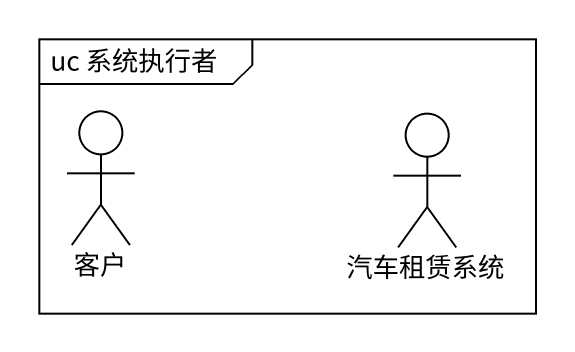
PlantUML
@startuml
mainframe uc 系统执行者
actor 客户
actor 汽车租赁系统
@enduml
